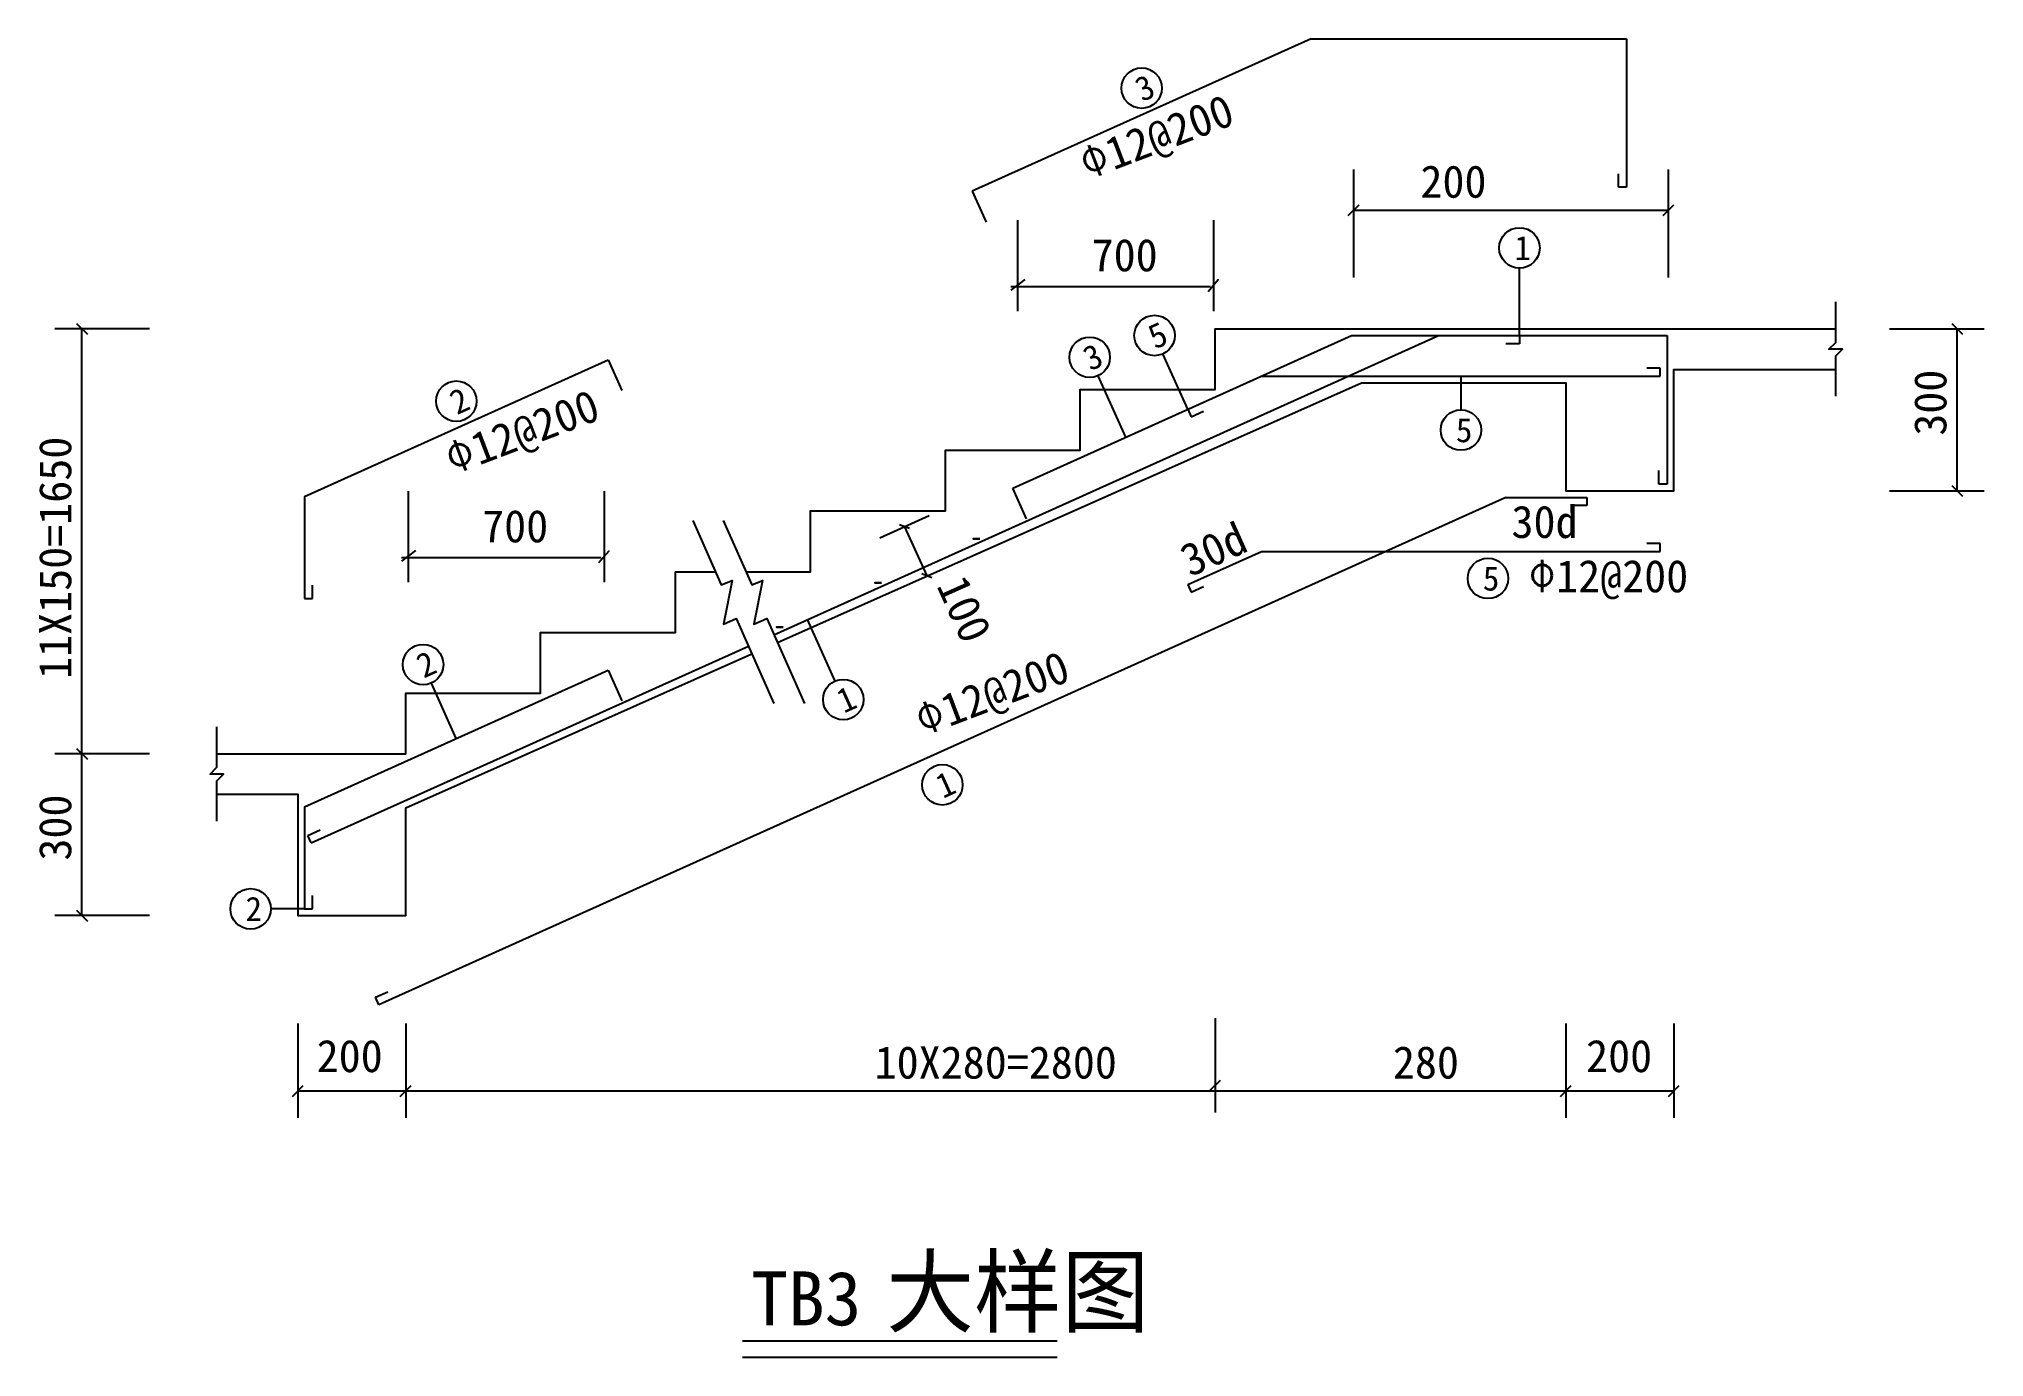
# Model space of a CAD drawing. Header units: metres. Extents: x 247104 to 261523, y 77608 to 87381.
import ezdxf

# ---------------------------------------------------------------- set-up
doc = ezdxf.new("R2010")
doc.units = ezdxf.units.M
for name, color, linetype in [('尺寸标注', 7, 'Continuous'), ('文字', 3, 'Continuous'), ('轮廓线', 4, 'Continuous'), ('钢筋', 1, 'Continuous'), ('钢筋标注', 11, 'Continuous')]:
    doc.layers.add(name, color=color, linetype=linetype)

msp = doc.modelspace()

# ---------------------------------------------------------------- linework, layer by layer
at = {"layer": '尺寸标注'}
for p, q in [((256850.22, 85611.72), (256850.22, 86411.72)), ((259182.96, 85611.72), (259182.96, 86411.72)), ((256850.22, 86111.72), (259182.96, 86111.72)), ((254361.16, 85363.13), (254361.16, 86037.72)), ((255814.09, 85363.13), (255814.09, 86037.72)), ((254309.23, 85544.75), (255789.15, 85544.75)), ((247923, 85231.18), (247223, 85231.18)), ((247423, 82081.18), (247423, 85231.18)), ((260823, 85231.18), (261523, 85231.18)), ((261323, 84031.18), (261323, 85231.18)), ((249843.18, 83353.51), (249843.18, 84028.11)), ((251296.12, 83353.51), (251296.12, 84028.11)), ((260823, 84031.18), (261523, 84031.18)), ((253338.57, 83682.51), (253703.33, 83846.66)), ((253520.95, 83764.58), (253685.1, 83399.81)), ((249791.25, 83535.14), (251271.18, 83535.14)), ((247923, 82081.18), (247223, 82081.18)), ((247423, 80881.18), (247423, 82081.18)), ((247923, 80881.18), (247223, 80881.18)), ((249023, 80081.18), (249023, 79381.18)), ((249823, 80081.18), (249823, 79381.18)), ((255822.31, 80121.4), (255822.31, 79421.4)), ((258423, 80081.18), (258423, 79381.18)), ((259223, 80081.18), (259223, 79381.18)), ((249023, 79581.18), (249823, 79581.18)), ((249823, 79581.18), (256908.85, 79581.18)), ((256908.85, 79581.18), (258423, 79581.18)), ((258423, 79581.18), (259223, 79581.18))]:
    msp.add_line(p, q, dxfattribs=at)
for points in [[(256810.22, 86071.72), (256890.22, 86151.72)], [(259142.96, 86071.72), (259222.96, 86151.72)], [(254413.08, 85596.64), (254309.23, 85518.8)], [(255845.88, 85593.68), (255845.88, 85593.68), (255845.88, 85593.68), (255770.58, 85505.89)], [(260423, 84731.18), (260423, 85031.18), (260473, 85081.18), (260373, 85081.18), (260423, 85131.18), (260423, 85431.18)], [(247383, 85271.18), (247463, 85191.18)], [(261283, 85271.18), (261363, 85191.18)], [(261283, 84071.18), (261363, 83991.18)], [(253558.35, 83750.4), (253483.55, 83778.77)], [(249895.11, 83587.03), (249791.25, 83509.19)], [(251327.91, 83584.07), (251327.91, 83584.07), (251327.91, 83584.07), (251252.61, 83496.28)], [(253722.49, 83385.63), (253647.7, 83414)], [(248423, 81581.18), (248423, 81881.18), (248473, 81931.18), (248373, 81931.18), (248423, 81981.18), (248423, 82281.18)], [(247383, 82121.18), (247463, 82041.18)], [(247383, 80921.18), (247463, 80841.18)], [(248983, 79541.18), (249063, 79621.18)], [(249783, 79541.18), (249863, 79621.18)], [(255782.31, 79581.4), (255862.31, 79661.4)], [(258383, 79541.18), (258463, 79621.18)], [(259183, 79541.18), (259263, 79621.18)]]:
    msp.add_lwpolyline(points, dxfattribs=at)
at = {"layer": '文字'}
msp.add_line((252319.31, 77608.1), (254651.36, 77608.1), dxfattribs=at)
msp.add_lwpolyline([(252319.31, 77728.08), (254651.36, 77728.08)], dxfattribs=at)
at = {"layer": '轮廓线'}
for points in [[(252344.9, 83431.18), (252823, 83431.18), (252823, 83881.18), (253823, 83881.18), (253823, 84331.18), (254823, 84331.18), (254823, 84781.18), (255823, 84781.18), (255823, 85231.18), (258823, 85231.18), (260423, 85231.18)], [(252577.91, 82905.87), (256908.85, 84831.18), (258423, 84831.18), (258423, 84031.18), (259223, 84031.18), (259223, 84931.18), (260423, 84931.18)], [(251950.65, 83810.75), (252162.31, 83333.56), (252242.47, 83365.61), (252177.85, 83042.67), (252272.68, 83084.74), (252552.61, 82453.65)], [(252176.54, 83810.75), (252388.2, 83333.56), (252468.35, 83365.61), (252403.73, 83042.67), (252498.57, 83084.74), (252778.49, 82453.65)], [(248423, 82081.18), (249423, 82081.18), (249823, 82081.18), (249823, 82531.18), (250823, 82531.18), (250823, 82981.18), (251823, 82981.18), (251823, 83431.18), (252119.01, 83431.18)], [(248423, 81781.18), (249023, 81781.18), (249023, 80881.18), (249823, 80881.18), (249823, 81681.18), (249823, 81681.18), (252389.23, 82821.99)]]:
    msp.add_lwpolyline(points, dxfattribs=at)
at = {"layer": '钢筋'}
for points in [[(256533.73, 87381.18), (254023, 86251.35)], [(256533.73, 87381.18), (258873, 87381.18)], [(258873, 87381.18), (258873, 86281.18)], [(258813, 86281.18), (258813, 86381.18)], [(254023, 86251.35), (254125.59, 86023.37)], [(258873, 86281.18), (258813, 86281.18)], [(252552.08, 82964.1), (257478.93, 85181.18)], [(254323, 84051.35), (256833.73, 85181.18)], [(256833.73, 85181.18), (259173, 85181.18)], [(257478.93, 85181.18), (258078.93, 85181.18)], [(258078.93, 85121.18), (257978.93, 85121.18)], [(258078.93, 85181.18), (258078.93, 85121.18)], [(259173, 85181.18), (259173, 84081.18)], [(249073, 83988.86), (251323, 85001.36)], [(251323, 85001.36), (251425.59, 84773.37)], [(259123, 84941.18), (259023, 84941.18)], [(259123, 84881.18), (259123, 84941.18)], [(256167.07, 84881.18), (259123, 84881.18)], [(255619.91, 84634.96), (255644.53, 84580.25)], [(255644.53, 84580.25), (255735.72, 84621.29)], [(259113, 84081.18), (259113, 84181.18)], [(259173, 84081.18), (259113, 84081.18)], [(249073, 83988.86), (249073, 83231.18)], [(257978.93, 83981.18), (249623, 80221.01)], [(254425.59, 83823.37), (254323, 84051.35)], [(257978.93, 83981.18), (258578.93, 83981.18)], [(258578.93, 83921.18), (258478.93, 83921.18)], [(258578.93, 83981.18), (258578.93, 83921.18)], [(254079.43, 83675.67), (254029.43, 83675.67), (254079.43, 83675.67)], [(259123, 83641.18), (259023, 83641.18)], [(259123, 83581.18), (259123, 83641.18)], [(255619.91, 83334.96), (256167.07, 83581.18)], [(256167.07, 83581.18), (259123, 83581.18)], [(253349.89, 83347.38), (253299.89, 83347.38), (253349.89, 83347.38)], [(249073, 83231.18), (249133, 83231.18)], [(249133, 83231.18), (249133, 83331.18)], [(255619.91, 83334.96), (255644.53, 83280.25)], [(255644.53, 83280.25), (255735.72, 83321.29)], [(252620.35, 83019.09), (252570.35, 83019.09), (252620.35, 83019.09)], [(249123, 81421.01), (252363.78, 82879.36)], [(249073, 81688.85), (251323, 82701.36)], [(251323, 82701.36), (251425.59, 82473.37)], [(249073, 81688.85), (249073, 80931.18)], [(249098.38, 81475.73), (249189.57, 81516.77)], [(249123, 81421.01), (249098.38, 81475.73)], [(249073, 80931.18), (249133, 80931.18)], [(249133, 80931.18), (249133, 81031.18)], [(249598.38, 80275.73), (249689.57, 80316.77)], [(249623, 80221.01), (249598.38, 80275.73)]]:
    msp.add_lwpolyline(points, dxfattribs=at)
at = {"layer": '钢筋标注'}
for p, q in [((258078.93, 85181.18), (258078.93, 85681.18)), ((255619.91, 84634.96), (255435.25, 85045.33)), ((255159.91, 84427.96), (254954.73, 84883.92)), ((257645.03, 84881.18), (257645.03, 84631.18)), ((252799.61, 83075.49), (253004.79, 82619.53)), ((250198, 82195.1), (250013.33, 82605.47)), ((249073, 80931.18), (248823, 80931.18))]:
    msp.add_line(p, q, dxfattribs=at)
for centre in [(255278.36, 87016.27), (258078.93, 85831.18), (255373.69, 85182.12), (254893.17, 85020.71), (250198, 84695.11), (257645.03, 84481.18), (257845.03, 83381.18), (249951.78, 82742.26), (253066.35, 82482.74), (253800.96, 81851.1), (248673, 80931.18)]:
    msp.add_circle(centre, 150, dxfattribs=at)

# ---------------------------------------------------------------- texts
at = {"layer": '尺寸标注'}
for s, p in [('200', (257344.57, 86203.72)), ('700', (254907.3, 85658.37)), ('700', (250389.33, 83648.76)), ('200', (249162.62, 79720.83)), ('10X280=2800', (253298.72, 79673.19)), ('280', (257140.54, 79673.19)), ('200', (258572.73, 79720.83))]:
    msp.add_text(s, height=240, dxfattribs=at).set_placement(p)
for s, rotation, p in [('300', 89.99, (261243.76, 84439.19)), ('11X150=1650', 89.99, (247343.78, 82636.02)), ('100', 294.23, (253755.27, 83328.16)), ('300', 89.99, (247343.76, 81289.19))]:
    msp.add_text(s, height=240, rotation=rotation, dxfattribs=at).set_placement(p)
at = {"layer": '文字'}
for s, height, p in [('大样图', 500, (253385.56, 77843.53)), ('TB3', 400, (252384.24, 77843.53))]:
    msp.add_text(s, height=height, dxfattribs=at).set_placement(p)
at = {"layer": '钢筋标注'}
for s, height, rotation, p in [('3', 180, 24.23, (255282.25, 86912.03)), ('%%13012@200', 240, 20.83, (254876.12, 86332.89)), ('5', 180, 24.23, (255377.58, 85077.88)), ('3', 180, 24.23, (254897.06, 84916.48)), ('2', 180, 24.23, (250201.89, 84590.87)), ('%%13012@200', 240, 20.83, (250173.24, 84144.82)), ('30d', 240, 24.23, (255636.36, 83388.89)), ('2', 180, 24.23, (249955.67, 82638.03)), ('%%13012@200', 240, 20.83, (253657.4, 82206.28)), ('1', 180, 24.23, (253070.23, 82378.51)), ('1', 180, 24.23, (253804.85, 81746.87))]:
    msp.add_text(s, height=height, rotation=rotation, dxfattribs=at).set_placement(p)
for s, height, p in [('1', 180, (258041.13, 85741.18)), ('5', 180, (257607.23, 84391.18)), ('30d', 240, (258019.73, 83681.18)), ('%%13012@200', 240, (258144.51, 83278.35)), ('5', 180, (257807.23, 83291.18)), ('2', 180, (248635.2, 80841.18))]:
    msp.add_text(s, height=height, dxfattribs=at).set_placement(p)

doc.saveas('drawing.dxf')
